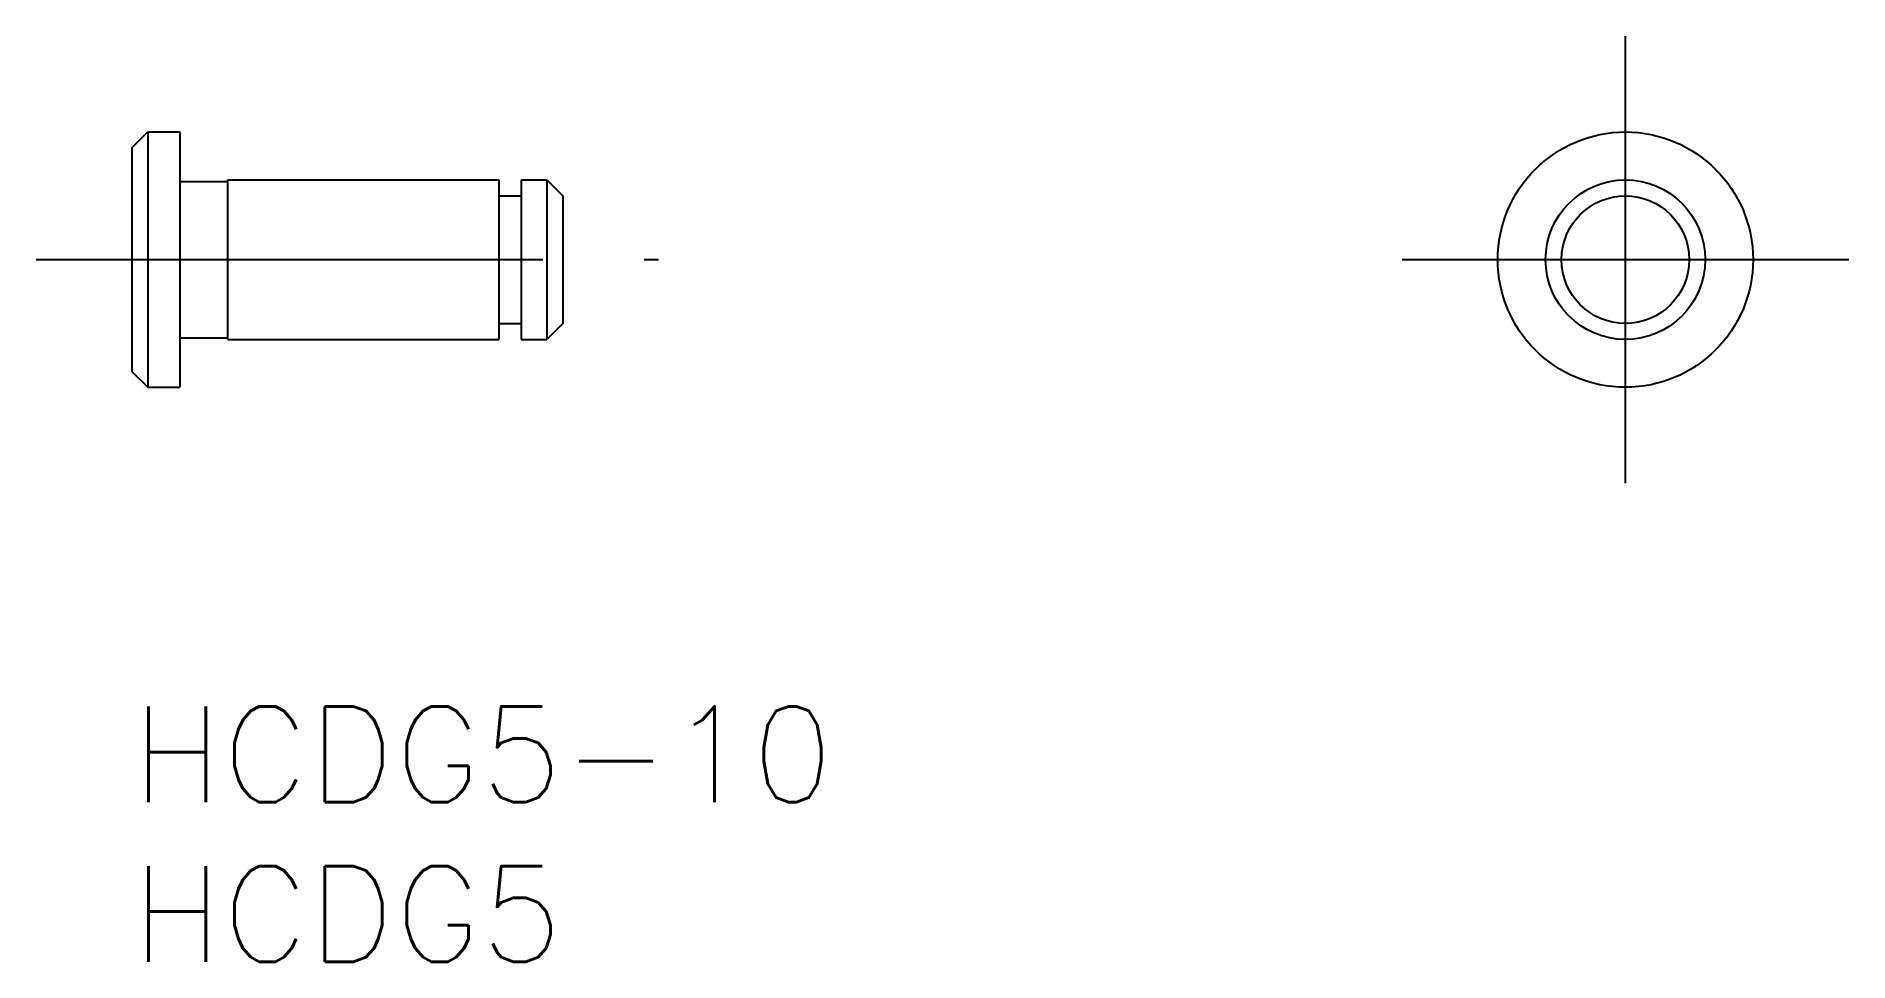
# Model space of a CAD drawing. Extents: x -3 to 53.8, y -8 to 21.
import ezdxf

# ---------------------------------------------------------------- set-up
doc = ezdxf.new("R2010")
doc.units = 0
doc.header["$LTSCALE"] = 0.5
doc.linetypes.add('CENTER', pattern=[50.8, 31.75, -6.35, 6.35, -6.35])
for name, color, linetype in [('MSM_CENTER', 1, 'CENTER'), ('MSM_CONTINUOUS', 7, 'CONTINUOUS'), ('MSM_PART_NUMBER', 7, 'CONTINUOUS')]:
    doc.layers.add(name, color=color, linetype=linetype)
doc.styles.get("Standard").update_dxf_attribs({"font": 'txt.shx', "height": 3, "bigfont": 'bigfont.shx'})

# ---------------------------------------------------------------- blocks, each defined once
blk = doc.blocks.new('*U4')
at = {"layer": 'MSM_PART_NUMBER'}
blk.add_text('HCDG5-10', height=3, dxfattribs=at).set_placement((0, -3))
blk = doc.blocks.new('*U5')
at = {"layer": 'MSM_PART_NUMBER'}
blk.add_text('HCDG5', height=3, dxfattribs=at).set_placement((0, -8))

msp = doc.modelspace()

# ---------------------------------------------------------------- linework, layer by layer
at = {"layer": 'MSM_CENTER'}
for p, q in [((46.806, 7), (46.806, 21)), ((-3, 14), (16.5, 14)), ((39.806, 14), (53.806, 14))]:
    msp.add_line(p, q, dxfattribs=at)
at = {"layer": 'MSM_CONTINUOUS'}
for p, q in [((0, 17.5), (0.5, 18)), ((0.5, 18), (0.5, 10)), ((0.5, 18), (1.5, 18)), ((1.5, 18), (1.5, 10)), ((0, 17.5), (0, 10.5)), ((3, 16.5), (11.5, 16.5)), ((3, 11.5), (3, 16.5)), ((4.225, 16.5), (4.225, 16.5)), ((11.5, 16.5), (11.5, 11.5)), ((12.2, 16.5), (12.2, 11.5)), ((12.2, 16.5), (13, 16.5)), ((13, 16.5), (13, 11.5)), ((13, 16.5), (13.5, 16)), ((1.5, 16.45), (3, 16.45)), ((11.5, 16), (12.2, 16)), ((13.5, 16), (13.5, 12)), ((11.5, 12), (12.2, 12)), ((13.5, 12), (13, 11.5)), ((1.5, 11.55), (3, 11.55)), ((3, 11.5), (11.5, 11.5)), ((12.2, 11.5), (13, 11.5)), ((0, 10.5), (0.5, 10)), ((0.5, 10), (1.5, 10))]:
    msp.add_line(p, q, dxfattribs=at)
for radius in [4, 2.5, 2]:
    msp.add_circle((46.806, 14), radius, dxfattribs=at)

# ---------------------------------------------------------------- block references
for name in ['*U4', '*U5']:
    msp.add_blockref(name, (0, 0), dxfattribs=at)

doc.saveas('drawing.dxf')
